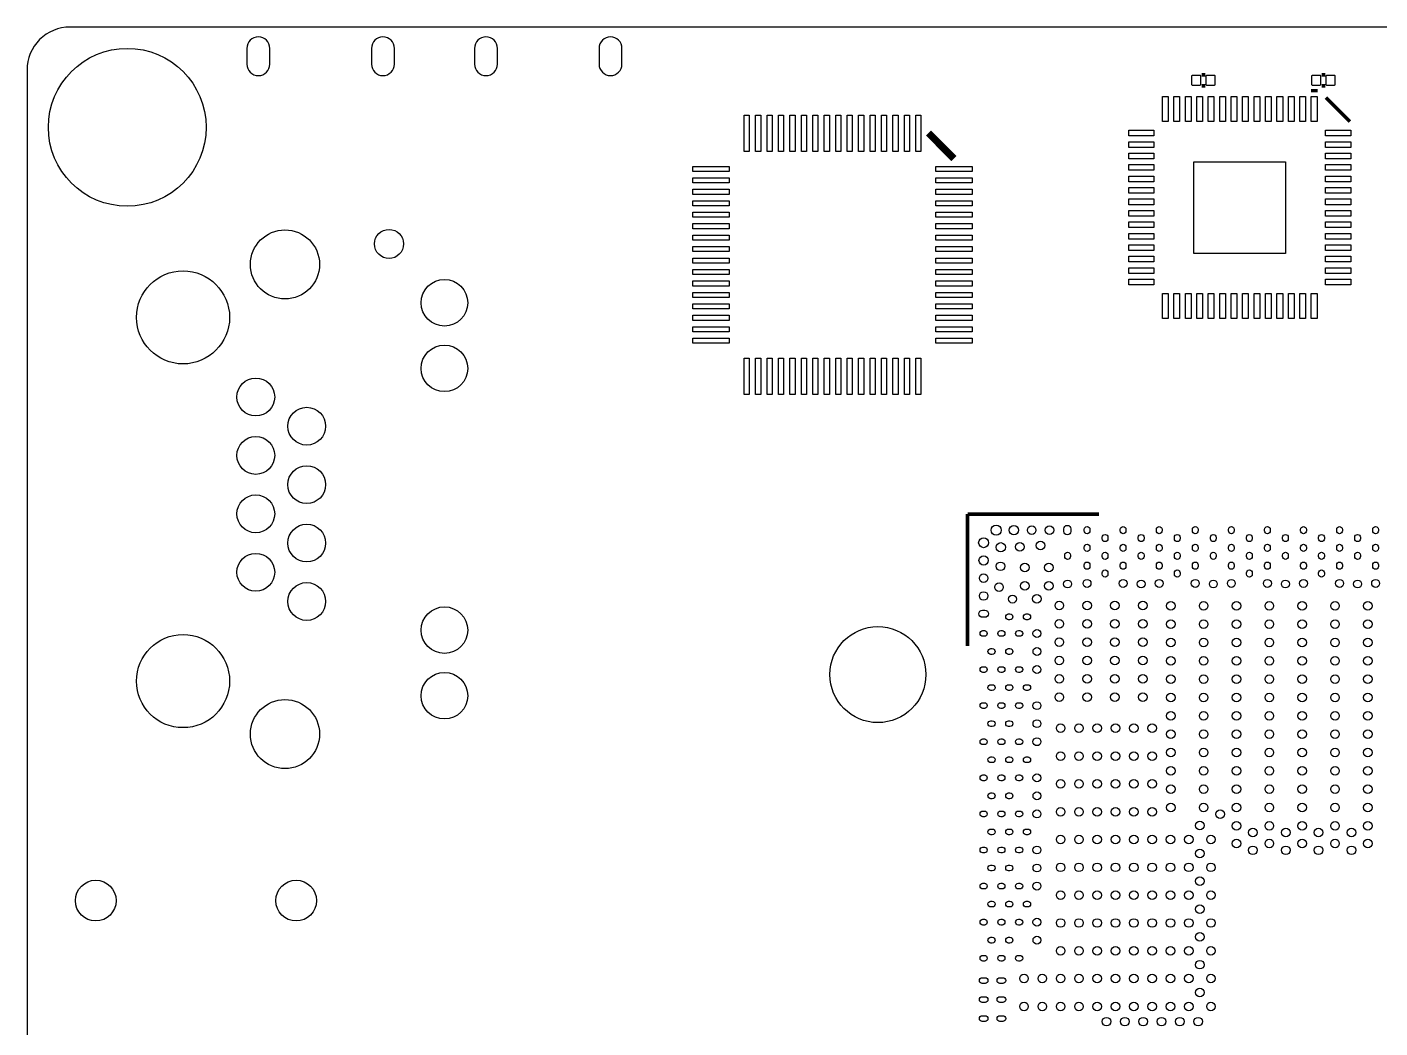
# Model space of a CAD drawing. Extents: x 0 to 88, y 0 to 70.
# Drawn here: x 0 to 47.26, y 35.05 to 70 of the extents above; entities that cross this region are included whole.
import ezdxf

# ---------------------------------------------------------------- set-up
doc = ezdxf.new("R2010")
doc.units = 0
doc.header["$MEASUREMENT"] = 0
for name, color, linetype in [('BG_OUTLINE', 7, 'CONTINUOUS'), ('PG_WB-SILK-R01-TOP', 12, 'CONTINUOUS'), ('PIN_TOP', 92, 'CONTINUOUS')]:
    doc.layers.add(name, color=color, linetype=linetype)

msp = doc.modelspace()

# ---------------------------------------------------------------- linework, layer by layer
at = {"layer": 'BG_OUTLINE'}
msp.add_lwpolyline([(1.49987, 70.000114, 0.414214), (0, 68.49999)], format="xyb", dxfattribs=at)
for points in [[(86.50097, 70.000114), (1.49987, 70.000114)], [(0, 68.49999), (0, 1.500124)]]:
    msp.add_lwpolyline(points, dxfattribs=at)
at = {"layer": 'PG_WB-SILK-R01-TOP'}
for points in [[(41.155366, 68.33362, 0.127, 0.127, 0), (41.028366, 68.33362, 0.127, 0.127, 0)], [(45.219366, 68.33362, 0.127, 0.127, 0), (45.346366, 68.33362, 0.127, 0.127, 0)], [(41.155366, 67.95262, 0.127, 0.127, 0), (41.028366, 67.95262, 0.127, 0.127, 0)], [(45.079666, 67.7799, 0.127, 0.127, 0), (44.845986, 67.7799, 0.127, 0.127, 0)], [(45.219366, 67.95262, 0.127, 0.127, 0), (45.346366, 67.95262, 0.127, 0.127, 0)], [(46.209966, 66.7004, 0.127, 0.127, 0), (45.371766, 67.5386, 0.127, 0.127, 0)], [(32.378396, 65.411604, 0.254, 0.254, 0), (31.489396, 66.300604, 0.254, 0.254, 0)], [(37.444426, 52.994306, 0.127, 0.127, 0), (32.855662, 52.994306, 0.127, 0.127, 0)], [(32.855662, 52.994306, 0.127, 0.127, 0), (32.855662, 48.383952, 0.127, 0.127, 0)]]:
    msp.add_lwpolyline(points, format="xyseb", dxfattribs=at)
at = {"layer": 'PIN_TOP'}
for points in [[(7.681214, 69.256275), (7.681214, 68.706365, 1), (8.481314, 68.706365), (8.481314, 69.256275, 1)], [(12.031218, 69.256275), (12.031218, 68.706365, 1), (12.831318, 68.706365), (12.831318, 69.256275, 1)], [(15.631414, 69.256275), (15.631414, 68.706365, 1), (16.431514, 68.706365), (16.431514, 69.256275, 1)], [(19.981418, 69.256275), (19.981418, 68.706365, 1), (20.781518, 68.706365), (20.781518, 69.256275, 1)], [(36.214304, 52.391691), (36.214304, 52.476781, -1), (36.46424, 52.476781), (36.46424, 52.391691, -1)], [(36.928171, 52.409217), (36.928171, 52.459255, -1), (37.128069, 52.459255), (37.128069, 52.409217, -1)], [(38.188265, 52.409217), (38.188265, 52.459255, -1), (38.388163, 52.459255), (38.388163, 52.409217, -1)], [(39.448359, 52.409217), (39.448359, 52.459255, -1), (39.648257, 52.459255), (39.648257, 52.409217, -1)], [(40.708199, 52.409217), (40.708199, 52.459255, -1), (40.908097, 52.459255), (40.908097, 52.409217, -1)], [(41.968293, 52.409217), (41.968293, 52.459255, -1), (42.168191, 52.459255), (42.168191, 52.409217, -1)], [(43.228387, 52.409217), (43.228387, 52.459255, -1), (43.428285, 52.459255), (43.428285, 52.409217, -1)], [(44.488227, 52.409217), (44.488227, 52.459255, -1), (44.688125, 52.459255), (44.688125, 52.409217, -1)], [(45.748321, 52.409217), (45.748321, 52.459255, -1), (45.948219, 52.459255), (45.948219, 52.409217, -1)], [(47.008415, 52.409217), (47.008415, 52.459255, -1), (47.208313, 52.459255), (47.208313, 52.409217, -1)], [(37.558345, 52.134135), (37.558345, 52.184173, -1), (37.758243, 52.184173), (37.758243, 52.134135, -1)], [(38.818185, 52.134135), (38.818185, 52.184173, -1), (39.018083, 52.184173), (39.018083, 52.134135, -1)], [(40.078279, 52.134135), (40.078279, 52.184173, -1), (40.278177, 52.184173), (40.278177, 52.134135, -1)], [(41.338373, 52.134135), (41.338373, 52.184173, -1), (41.538271, 52.184173), (41.538271, 52.134135, -1)], [(42.596181, 52.134135), (42.596181, 52.184173, -1), (42.796079, 52.184173), (42.796079, 52.134135, -1)], [(43.858307, 52.134135), (43.858307, 52.184173, -1), (44.058205, 52.184173), (44.058205, 52.134135, -1)], [(45.118401, 52.134135), (45.118401, 52.184173, -1), (45.318299, 52.184173), (45.318299, 52.134135, -1)], [(46.378241, 52.134135), (46.378241, 52.184173, -1), (46.578139, 52.184173), (46.578139, 52.134135, -1)], [(36.248213, 51.514121), (36.248213, 51.564159, -1), (36.448111, 51.564159), (36.448111, 51.514121, -1)], [(36.928171, 51.789203), (36.928171, 51.839241, -1), (37.128069, 51.839241), (37.128069, 51.789203, -1)], [(37.558345, 51.514121), (37.558345, 51.564159, -1), (37.758243, 51.564159), (37.758243, 51.514121, -1)], [(38.188265, 51.789203), (38.188265, 51.839241, -1), (38.388163, 51.839241), (38.388163, 51.789203, -1)], [(38.818185, 51.514121), (38.818185, 51.564159, -1), (39.018083, 51.564159), (39.018083, 51.514121, -1)], [(39.448359, 51.789203), (39.448359, 51.839241, -1), (39.648257, 51.839241), (39.648257, 51.789203, -1)], [(40.078279, 51.514121), (40.078279, 51.564159, -1), (40.278177, 51.564159), (40.278177, 51.514121, -1)], [(40.708199, 51.789203), (40.708199, 51.839241, -1), (40.908097, 51.839241), (40.908097, 51.789203, -1)], [(41.338373, 51.514121), (41.338373, 51.564159, -1), (41.538271, 51.564159), (41.538271, 51.514121, -1)], [(41.968293, 51.789203), (41.968293, 51.839241, -1), (42.168191, 51.839241), (42.168191, 51.789203, -1)], [(42.598213, 51.514121), (42.598213, 51.564159, -1), (42.798111, 51.564159), (42.798111, 51.514121, -1)], [(43.228387, 51.789203), (43.228387, 51.839241, -1), (43.428285, 51.839241), (43.428285, 51.789203, -1)], [(43.858307, 51.514121), (43.858307, 51.564159, -1), (44.058205, 51.564159), (44.058205, 51.514121, -1)], [(44.488227, 51.789203), (44.488227, 51.839241, -1), (44.688125, 51.839241), (44.688125, 51.789203, -1)], [(45.118401, 51.514121), (45.118401, 51.564159, -1), (45.318299, 51.564159), (45.318299, 51.514121, -1)], [(45.748321, 51.789203), (45.748321, 51.839241, -1), (45.948219, 51.839241), (45.948219, 51.789203, -1)], [(46.378241, 51.514121), (46.378241, 51.564159, -1), (46.578139, 51.564159), (46.578139, 51.514121, -1)], [(47.008415, 51.789203), (47.008415, 51.839241, -1), (47.208313, 51.839241), (47.208313, 51.789203, -1)], [(36.928171, 51.169189), (36.928171, 51.219227, -1), (37.128069, 51.219227), (37.128069, 51.169189, -1)], [(37.558345, 50.894107), (37.558345, 50.944145, -1), (37.758243, 50.944145), (37.758243, 50.894107, -1)], [(38.188265, 51.169189), (38.188265, 51.219227, -1), (38.388163, 51.219227), (38.388163, 51.169189, -1)], [(39.448359, 51.169189), (39.448359, 51.219227, -1), (39.648257, 51.219227), (39.648257, 51.169189, -1)], [(40.078279, 50.894107), (40.078279, 50.944145, -1), (40.278177, 50.944145), (40.278177, 50.894107, -1)], [(40.708199, 51.169189), (40.708199, 51.219227, -1), (40.908097, 51.219227), (40.908097, 51.169189, -1)], [(41.968293, 51.169189), (41.968293, 51.219227, -1), (42.168191, 51.219227), (42.168191, 51.169189, -1)], [(42.598213, 50.894107), (42.598213, 50.944145, -1), (42.798111, 50.944145), (42.798111, 50.894107, -1)], [(43.228387, 51.169189), (43.228387, 51.219227, -1), (43.428285, 51.219227), (43.428285, 51.169189, -1)], [(44.488227, 51.169189), (44.488227, 51.219227, -1), (44.688125, 51.219227), (44.688125, 51.169189, -1)], [(45.118401, 50.894107), (45.118401, 50.944145, -1), (45.318299, 50.944145), (45.318299, 50.894107, -1)], [(45.748321, 51.169189), (45.748321, 51.219227, -1), (45.948219, 51.219227), (45.948219, 51.169189, -1)], [(47.008415, 51.169189), (47.008415, 51.219227, -1), (47.208313, 51.219227), (47.208313, 51.169189, -1)], [(33.458277, 49.390808), (33.373187, 49.390808, -1), (33.373187, 49.640744), (33.458277, 49.640744, -1)], [(34.335593, 49.306861), (34.285555, 49.306861, -1), (34.285555, 49.506759), (34.335593, 49.506759, -1)], [(34.955607, 49.306861), (34.905569, 49.306861, -1), (34.905569, 49.506759), (34.955607, 49.506759, -1)], [(33.440751, 48.726725), (33.390713, 48.726725, -1), (33.390713, 48.926623), (33.440751, 48.926623, -1)], [(34.060765, 48.726725), (34.010727, 48.726725, -1), (34.010727, 48.926623), (34.060765, 48.926623, -1)], [(34.680779, 48.726725), (34.630741, 48.726725, -1), (34.630741, 48.926623), (34.680779, 48.926623, -1)], [(33.715579, 48.096805), (33.665541, 48.096805, -1), (33.665541, 48.296703), (33.715579, 48.296703, -1)], [(34.335593, 48.096805), (34.285555, 48.096805, -1), (34.285555, 48.296703), (34.335593, 48.296703, -1)], [(33.440751, 47.466885), (33.390713, 47.466885, -1), (33.390713, 47.666783), (33.440751, 47.666783, -1)], [(34.060765, 47.466885), (34.010727, 47.466885, -1), (34.010727, 47.666783), (34.060765, 47.666783, -1)], [(34.680779, 47.466885), (34.630741, 47.466885, -1), (34.630741, 47.666783), (34.680779, 47.666783, -1)], [(33.715579, 46.836711), (33.665541, 46.836711, -1), (33.665541, 47.036609), (33.715579, 47.036609, -1)], [(34.335593, 46.836711), (34.285555, 46.836711, -1), (34.285555, 47.036609), (34.335593, 47.036609, -1)], [(34.955607, 46.836711), (34.905569, 46.836711, -1), (34.905569, 47.036609), (34.955607, 47.036609, -1)], [(33.440751, 46.206791), (33.390713, 46.206791, -1), (33.390713, 46.406689), (33.440751, 46.406689, -1)], [(34.060765, 46.206791), (34.010727, 46.206791, -1), (34.010727, 46.406689), (34.060765, 46.406689, -1)], [(34.680779, 46.206791), (34.630741, 46.206791, -1), (34.630741, 46.406689), (34.680779, 46.406689, -1)], [(33.715579, 45.576871), (33.665541, 45.576871, -1), (33.665541, 45.776769), (33.715579, 45.776769, -1)], [(34.335593, 45.576871), (34.285555, 45.576871, -1), (34.285555, 45.776769), (34.335593, 45.776769, -1)], [(33.440751, 44.946697), (33.390713, 44.946697, -1), (33.390713, 45.146595), (33.440751, 45.146595, -1)], [(34.060765, 44.946697), (34.010727, 44.946697, -1), (34.010727, 45.146595), (34.060765, 45.146595, -1)], [(34.680779, 44.946697), (34.630741, 44.946697, -1), (34.630741, 45.146595), (34.680779, 45.146595, -1)], [(33.715579, 44.316777), (33.665541, 44.316777, -1), (33.665541, 44.516675), (33.715579, 44.516675, -1)], [(34.335593, 44.316777), (34.285555, 44.316777, -1), (34.285555, 44.516675), (34.335593, 44.516675, -1)], [(34.955607, 44.316777), (34.905569, 44.316777, -1), (34.905569, 44.516675), (34.955607, 44.516675, -1)], [(33.440751, 43.686857), (33.390713, 43.686857, -1), (33.390713, 43.886755), (33.440751, 43.886755, -1)], [(34.060765, 43.686857), (34.010727, 43.686857, -1), (34.010727, 43.886755), (34.060765, 43.886755, -1)], [(34.680779, 43.686857), (34.630741, 43.686857, -1), (34.630741, 43.886755), (34.680779, 43.886755, -1)], [(33.715579, 43.056683), (33.665541, 43.056683, -1), (33.665541, 43.256581), (33.715579, 43.256581, -1)], [(34.335593, 43.056683), (34.285555, 43.056683, -1), (34.285555, 43.256581), (34.335593, 43.256581, -1)], [(33.440751, 42.426763), (33.390713, 42.426763, -1), (33.390713, 42.626661), (33.440751, 42.626661, -1)], [(34.060765, 42.426763), (34.010727, 42.426763, -1), (34.010727, 42.626661), (34.060765, 42.626661, -1)], [(34.680779, 42.426763), (34.630741, 42.426763, -1), (34.630741, 42.626661), (34.680779, 42.626661, -1)], [(33.715579, 41.796843), (33.665541, 41.796843, -1), (33.665541, 41.996741), (33.715579, 41.996741, -1)], [(34.335593, 41.796843), (34.285555, 41.796843, -1), (34.285555, 41.996741), (34.335593, 41.996741, -1)], [(34.955607, 41.796843), (34.905569, 41.796843, -1), (34.905569, 41.996741), (34.955607, 41.996741, -1)], [(33.440751, 41.166669), (33.390713, 41.166669, -1), (33.390713, 41.366567), (33.440751, 41.366567, -1)], [(34.060765, 41.166669), (34.010727, 41.166669, -1), (34.010727, 41.366567), (34.060765, 41.366567, -1)], [(34.680779, 41.166669), (34.630741, 41.166669, -1), (34.630741, 41.366567), (34.680779, 41.366567, -1)], [(33.715579, 40.536749), (33.665541, 40.536749, -1), (33.665541, 40.736647), (33.715579, 40.736647, -1)], [(34.335593, 40.536749), (34.285555, 40.536749, -1), (34.285555, 40.736647), (34.335593, 40.736647, -1)], [(33.440751, 39.906829), (33.390713, 39.906829, -1), (33.390713, 40.106727), (33.440751, 40.106727, -1)], [(34.060765, 39.906829), (34.010727, 39.906829, -1), (34.010727, 40.106727), (34.060765, 40.106727, -1)], [(34.680779, 39.906829), (34.630741, 39.906829, -1), (34.630741, 40.106727), (34.680779, 40.106727, -1)], [(33.715579, 39.276655), (33.665541, 39.276655, -1), (33.665541, 39.476553), (33.715579, 39.476553, -1)], [(34.335593, 39.276655), (34.285555, 39.276655, -1), (34.285555, 39.476553), (34.335593, 39.476553, -1)], [(34.955607, 39.276655), (34.905569, 39.276655, -1), (34.905569, 39.476553), (34.955607, 39.476553, -1)], [(33.440751, 38.646735), (33.390713, 38.646735, -1), (33.390713, 38.846633), (33.440751, 38.846633, -1)], [(34.060765, 38.646735), (34.010727, 38.646735, -1), (34.010727, 38.846633), (34.060765, 38.846633, -1)], [(34.680779, 38.646735), (34.630741, 38.646735, -1), (34.630741, 38.846633), (34.680779, 38.846633, -1)], [(33.715579, 38.016815), (33.665541, 38.016815, -1), (33.665541, 38.216713), (33.715579, 38.216713, -1)], [(34.335593, 38.016815), (34.285555, 38.016815, -1), (34.285555, 38.216713), (34.335593, 38.216713, -1)], [(33.440751, 37.386641), (33.390713, 37.386641, -1), (33.390713, 37.586539), (33.440751, 37.586539, -1)], [(34.060765, 37.386641), (34.010727, 37.386641, -1), (34.010727, 37.586539), (34.060765, 37.586539, -1)], [(34.680779, 37.386641), (34.630741, 37.386641, -1), (34.630741, 37.586539), (34.680779, 37.586539, -1)], [(33.46577, 36.605845), (33.365694, 36.605845, -1), (33.365694, 36.805743), (33.46577, 36.805743, -1)], [(34.085784, 36.605845), (33.985708, 36.605845, -1), (33.985708, 36.805743), (34.085784, 36.805743, -1)], [(33.46577, 35.941889), (33.365694, 35.941889, -1), (33.365694, 36.141787), (33.46577, 36.141787, -1)], [(34.085784, 35.941889), (33.985708, 35.941889, -1), (33.985708, 36.141787), (34.085784, 36.141787, -1)], [(33.46577, 35.277933), (33.365694, 35.277933, -1), (33.365694, 35.477831), (33.46577, 35.477831, -1)], [(34.085784, 35.277933), (33.985708, 35.277933, -1), (33.985708, 35.477831), (34.085784, 35.477831, -1)]]:
    msp.add_lwpolyline(points, format="xyb", close=True, dxfattribs=at)
for points in [[(40.691816, 68.293234, -0.414544), (40.711882, 68.323206)], [(40.971978, 68.323206, -0.414544), (40.992044, 68.293234)], [(41.191688, 68.293234, -0.414544), (41.211754, 68.323206)], [(41.47185, 68.323206, -0.414544), (41.491916, 68.293234)], [(44.882816, 68.293234, -0.414544), (44.902882, 68.323206)], [(45.162978, 68.323206, -0.414544), (45.183044, 68.293234)], [(45.382688, 68.293234, -0.414544), (45.402754, 68.323206)], [(45.66285, 68.323206, -0.414544), (45.682916, 68.293234)], [(40.711882, 67.963034, -0.414544), (40.691816, 67.993006)], [(40.992044, 67.993006, -0.414544), (40.971978, 67.963034)], [(41.211754, 67.963034, -0.414544), (41.191688, 67.993006)], [(41.491916, 67.993006, -0.414544), (41.47185, 67.963034)], [(44.902882, 67.963034, -0.414544), (44.882816, 67.993006)], [(45.183044, 67.993006, -0.414544), (45.162978, 67.963034)], [(45.402754, 67.963034, -0.414544), (45.382688, 67.993006)], [(45.682916, 67.993006, -0.414544), (45.66285, 67.963034)]]:
    msp.add_lwpolyline(points, format="xyb", dxfattribs=at)
for points in [[(40.691816, 67.993006), (40.691816, 68.293234)], [(40.711882, 68.323206), (40.971978, 68.323206)], [(40.992044, 68.293234), (40.992044, 67.993006)], [(41.191688, 67.993006), (41.191688, 68.293234)], [(41.211754, 68.323206), (41.47185, 68.323206)], [(41.491916, 68.293234), (41.491916, 67.993006)], [(44.882816, 67.993006), (44.882816, 68.293234)], [(44.902882, 68.323206), (45.162978, 68.323206)], [(45.183044, 68.293234), (45.183044, 67.993006)], [(45.382688, 67.993006), (45.382688, 68.293234)], [(45.402754, 68.323206), (45.66285, 68.323206)], [(45.682916, 68.293234), (45.682916, 67.993006)], [(40.971978, 67.963034), (40.711882, 67.963034)], [(41.47185, 67.963034), (41.211754, 67.963034)], [(45.162978, 67.963034), (44.902882, 67.963034)], [(45.66285, 67.963034), (45.402754, 67.963034)]]:
    msp.add_lwpolyline(points, dxfattribs=at)
for points in [[(39.661973, 67.573525), (39.861871, 67.573525), (39.861871, 66.698495), (39.661973, 66.698495)], [(40.062023, 67.573525), (40.261921, 67.573525), (40.261921, 66.698495), (40.062023, 66.698495)], [(40.461819, 67.573525), (40.661717, 67.573525), (40.661717, 66.698495), (40.461819, 66.698495)], [(40.861869, 67.573525), (41.061767, 67.573525), (41.061767, 66.698495), (40.861869, 66.698495)], [(41.261919, 67.573525), (41.461817, 67.573525), (41.461817, 66.698495), (41.261919, 66.698495)], [(41.661969, 67.573525), (41.861867, 67.573525), (41.861867, 66.698495), (41.661969, 66.698495)], [(42.062019, 67.573525), (42.261917, 67.573525), (42.261917, 66.698495), (42.062019, 66.698495)], [(42.461815, 67.573525), (42.661713, 67.573525), (42.661713, 66.698495), (42.461815, 66.698495)], [(42.861865, 67.573525), (43.061763, 67.573525), (43.061763, 66.698495), (42.861865, 66.698495)], [(43.261915, 67.573525), (43.461813, 67.573525), (43.461813, 66.698495), (43.261915, 66.698495)], [(43.661965, 67.573525), (43.861863, 67.573525), (43.861863, 66.698495), (43.661965, 66.698495)], [(44.062015, 67.573525), (44.261913, 67.573525), (44.261913, 66.698495), (44.062015, 66.698495)], [(44.461811, 67.573525), (44.661709, 67.573525), (44.661709, 66.698495), (44.461811, 66.698495)], [(44.861861, 67.573525), (45.061759, 67.573525), (45.061759, 66.698495), (44.861861, 66.698495)], [(25.048972, 66.928238), (25.226772, 66.928238), (25.226772, 65.658238), (25.048972, 65.658238)], [(25.449022, 66.928238), (25.626822, 66.928238), (25.626822, 65.658238), (25.449022, 65.658238)], [(25.849072, 66.928238), (26.026872, 66.928238), (26.026872, 65.658238), (25.849072, 65.658238)], [(26.248868, 66.928238), (26.426668, 66.928238), (26.426668, 65.658238), (26.248868, 65.658238)], [(26.648918, 66.928238), (26.826718, 66.928238), (26.826718, 65.658238), (26.648918, 65.658238)], [(27.048968, 66.928238), (27.226768, 66.928238), (27.226768, 65.658238), (27.048968, 65.658238)], [(27.449018, 66.928238), (27.626818, 66.928238), (27.626818, 65.658238), (27.449018, 65.658238)], [(27.849068, 66.928238), (28.026868, 66.928238), (28.026868, 65.658238), (27.849068, 65.658238)], [(28.248864, 66.928238), (28.426664, 66.928238), (28.426664, 65.658238), (28.248864, 65.658238)], [(28.648914, 66.928238), (28.826714, 66.928238), (28.826714, 65.658238), (28.648914, 65.658238)], [(29.048964, 66.928238), (29.226764, 66.928238), (29.226764, 65.658238), (29.048964, 65.658238)], [(29.449014, 66.928238), (29.626814, 66.928238), (29.626814, 65.658238), (29.449014, 65.658238)], [(29.849064, 66.928238), (30.026864, 66.928238), (30.026864, 65.658238), (29.849064, 65.658238)], [(30.24886, 66.928238), (30.42666, 66.928238), (30.42666, 65.658238), (30.24886, 65.658238)], [(30.64891, 66.928238), (30.82671, 66.928238), (30.82671, 65.658238), (30.64891, 65.658238)], [(31.04896, 66.928238), (31.22676, 66.928238), (31.22676, 65.658238), (31.04896, 65.658238)], [(38.486334, 66.197988), (38.486334, 66.397886), (39.361364, 66.397886), (39.361364, 66.197988)], [(45.362114, 66.197988), (45.362114, 66.397886), (46.237144, 66.397886), (46.237144, 66.197988)], [(38.486334, 65.797938), (38.486334, 65.997836), (39.361364, 65.997836), (39.361364, 65.797938)], [(45.362114, 65.797938), (45.362114, 65.997836), (46.237144, 65.997836), (46.237144, 65.797938)], [(38.486334, 65.398142), (38.486334, 65.59804), (39.361364, 65.59804), (39.361364, 65.398142)], [(40.76192, 65.298066), (43.961812, 65.298066), (43.961812, 62.098174), (40.76192, 62.098174)], [(45.362114, 65.398142), (45.362114, 65.59804), (46.237144, 65.59804), (46.237144, 65.398142)], [(24.526748, 65.136014), (24.526748, 64.958214), (23.256748, 64.958214), (23.256748, 65.136014)], [(33.018984, 65.136014), (33.018984, 64.958214), (31.748984, 64.958214), (31.748984, 65.136014)], [(38.486334, 64.998092), (38.486334, 65.19799), (39.361364, 65.19799), (39.361364, 64.998092)], [(38.486334, 64.598042), (38.486334, 64.79794), (39.361364, 64.79794), (39.361364, 64.598042)], [(45.362114, 64.998092), (45.362114, 65.19799), (46.237144, 65.19799), (46.237144, 64.998092)], [(45.362114, 64.598042), (45.362114, 64.79794), (46.237144, 64.79794), (46.237144, 64.598042)], [(24.526748, 64.735964), (24.526748, 64.558164), (23.256748, 64.558164), (23.256748, 64.735964)], [(24.526748, 64.335914), (24.526748, 64.158114), (23.256748, 64.158114), (23.256748, 64.335914)], [(33.018984, 64.735964), (33.018984, 64.558164), (31.748984, 64.558164), (31.748984, 64.735964)], [(33.018984, 64.335914), (33.018984, 64.158114), (31.748984, 64.158114), (31.748984, 64.335914)], [(38.486334, 64.197992), (38.486334, 64.39789), (39.361364, 64.39789), (39.361364, 64.197992)], [(45.362114, 64.197992), (45.362114, 64.39789), (46.237144, 64.39789), (46.237144, 64.197992)], [(24.526748, 63.936118), (24.526748, 63.758318), (23.256748, 63.758318), (23.256748, 63.936118)], [(33.018984, 63.936118), (33.018984, 63.758318), (31.748984, 63.758318), (31.748984, 63.936118)], [(38.486334, 63.797942), (38.486334, 63.99784), (39.361364, 63.99784), (39.361364, 63.797942)], [(45.362114, 63.797942), (45.362114, 63.99784), (46.237144, 63.99784), (46.237144, 63.797942)], [(24.526748, 63.536068), (24.526748, 63.358268), (23.256748, 63.358268), (23.256748, 63.536068)], [(33.018984, 63.536068), (33.018984, 63.358268), (31.748984, 63.358268), (31.748984, 63.536068)], [(38.486334, 63.398146), (38.486334, 63.598044), (39.361364, 63.598044), (39.361364, 63.398146)], [(45.362114, 63.398146), (45.362114, 63.598044), (46.237144, 63.598044), (46.237144, 63.398146)], [(24.526748, 63.136018), (24.526748, 62.958218), (23.256748, 62.958218), (23.256748, 63.136018)], [(33.018984, 63.136018), (33.018984, 62.958218), (31.748984, 62.958218), (31.748984, 63.136018)], [(38.486334, 62.998096), (38.486334, 63.197994), (39.361364, 63.197994), (39.361364, 62.998096)], [(45.362114, 62.998096), (45.362114, 63.197994), (46.237144, 63.197994), (46.237144, 62.998096)], [(24.526748, 62.735968), (24.526748, 62.558168), (23.256748, 62.558168), (23.256748, 62.735968)], [(33.018984, 62.735968), (33.018984, 62.558168), (31.748984, 62.558168), (31.748984, 62.735968)], [(38.486334, 62.598046), (38.486334, 62.797944), (39.361364, 62.797944), (39.361364, 62.598046)], [(38.486334, 62.197996), (38.486334, 62.397894), (39.361364, 62.397894), (39.361364, 62.197996)], [(45.362114, 62.598046), (45.362114, 62.797944), (46.237144, 62.797944), (46.237144, 62.598046)], [(45.362114, 62.197996), (45.362114, 62.397894), (46.237144, 62.397894), (46.237144, 62.197996)], [(24.526748, 62.335918), (24.526748, 62.158118), (23.256748, 62.158118), (23.256748, 62.335918)], [(24.526748, 61.936122), (24.526748, 61.758322), (23.256748, 61.758322), (23.256748, 61.936122)], [(33.018984, 62.335918), (33.018984, 62.158118), (31.748984, 62.158118), (31.748984, 62.335918)], [(33.018984, 61.936122), (33.018984, 61.758322), (31.748984, 61.758322), (31.748984, 61.936122)], [(38.486334, 61.797946), (38.486334, 61.997844), (39.361364, 61.997844), (39.361364, 61.797946)], [(45.362114, 61.797946), (45.362114, 61.997844), (46.237144, 61.997844), (46.237144, 61.797946)], [(24.526748, 61.536072), (24.526748, 61.358272), (23.256748, 61.358272), (23.256748, 61.536072)], [(33.018984, 61.536072), (33.018984, 61.358272), (31.748984, 61.358272), (31.748984, 61.536072)], [(38.486334, 61.39815), (38.486334, 61.598048), (39.361364, 61.598048), (39.361364, 61.39815)], [(45.362114, 61.39815), (45.362114, 61.598048), (46.237144, 61.598048), (46.237144, 61.39815)], [(24.526748, 61.136022), (24.526748, 60.958222), (23.256748, 60.958222), (23.256748, 61.136022)], [(33.018984, 61.136022), (33.018984, 60.958222), (31.748984, 60.958222), (31.748984, 61.136022)], [(38.486334, 60.9981), (38.486334, 61.197998), (39.361364, 61.197998), (39.361364, 60.9981)], [(45.362114, 60.9981), (45.362114, 61.197998), (46.237144, 61.197998), (46.237144, 60.9981)], [(24.526748, 60.735972), (24.526748, 60.558172), (23.256748, 60.558172), (23.256748, 60.735972)], [(33.018984, 60.735972), (33.018984, 60.558172), (31.748984, 60.558172), (31.748984, 60.735972)], [(39.661973, 60.697745), (39.861871, 60.697745), (39.861871, 59.822715), (39.661973, 59.822715)], [(40.062023, 60.697745), (40.261921, 60.697745), (40.261921, 59.822715), (40.062023, 59.822715)], [(40.461819, 60.697745), (40.661717, 60.697745), (40.661717, 59.822715), (40.461819, 59.822715)], [(40.861869, 60.697745), (41.061767, 60.697745), (41.061767, 59.822715), (40.861869, 59.822715)], [(41.261919, 60.697745), (41.461817, 60.697745), (41.461817, 59.822715), (41.261919, 59.822715)], [(41.661969, 60.697745), (41.861867, 60.697745), (41.861867, 59.822715), (41.661969, 59.822715)], [(42.062019, 60.697745), (42.261917, 60.697745), (42.261917, 59.822715), (42.062019, 59.822715)], [(42.461815, 60.697745), (42.661713, 60.697745), (42.661713, 59.822715), (42.461815, 59.822715)], [(42.861865, 60.697745), (43.061763, 60.697745), (43.061763, 59.822715), (42.861865, 59.822715)], [(43.261915, 60.697745), (43.461813, 60.697745), (43.461813, 59.822715), (43.261915, 59.822715)], [(43.661965, 60.697745), (43.861863, 60.697745), (43.861863, 59.822715), (43.661965, 59.822715)], [(44.062015, 60.697745), (44.261913, 60.697745), (44.261913, 59.822715), (44.062015, 59.822715)], [(44.461811, 60.697745), (44.661709, 60.697745), (44.661709, 59.822715), (44.461811, 59.822715)], [(44.861861, 60.697745), (45.061759, 60.697745), (45.061759, 59.822715), (44.861861, 59.822715)], [(24.526748, 60.335922), (24.526748, 60.158122), (23.256748, 60.158122), (23.256748, 60.335922)], [(33.018984, 60.335922), (33.018984, 60.158122), (31.748984, 60.158122), (31.748984, 60.335922)], [(24.526748, 59.936126), (24.526748, 59.758326), (23.256748, 59.758326), (23.256748, 59.936126)], [(33.018984, 59.936126), (33.018984, 59.758326), (31.748984, 59.758326), (31.748984, 59.936126)], [(24.526748, 59.536076), (24.526748, 59.358276), (23.256748, 59.358276), (23.256748, 59.536076)], [(24.526748, 59.136026), (24.526748, 58.958226), (23.256748, 58.958226), (23.256748, 59.136026)], [(33.018984, 59.536076), (33.018984, 59.358276), (31.748984, 59.358276), (31.748984, 59.536076)], [(33.018984, 59.136026), (33.018984, 58.958226), (31.748984, 58.958226), (31.748984, 59.136026)], [(25.048972, 58.436002), (25.226772, 58.436002), (25.226772, 57.166002), (25.048972, 57.166002)], [(25.449022, 58.436002), (25.626822, 58.436002), (25.626822, 57.166002), (25.449022, 57.166002)], [(25.849072, 58.436002), (26.026872, 58.436002), (26.026872, 57.166002), (25.849072, 57.166002)], [(26.248868, 58.436002), (26.426668, 58.436002), (26.426668, 57.166002), (26.248868, 57.166002)], [(26.648918, 58.436002), (26.826718, 58.436002), (26.826718, 57.166002), (26.648918, 57.166002)], [(27.048968, 58.436002), (27.226768, 58.436002), (27.226768, 57.166002), (27.048968, 57.166002)], [(27.449018, 58.436002), (27.626818, 58.436002), (27.626818, 57.166002), (27.449018, 57.166002)], [(27.849068, 58.436002), (28.026868, 58.436002), (28.026868, 57.166002), (27.849068, 57.166002)], [(28.248864, 58.436002), (28.426664, 58.436002), (28.426664, 57.166002), (28.248864, 57.166002)], [(28.648914, 58.436002), (28.826714, 58.436002), (28.826714, 57.166002), (28.648914, 57.166002)], [(29.048964, 58.436002), (29.226764, 58.436002), (29.226764, 57.166002), (29.048964, 57.166002)], [(29.449014, 58.436002), (29.626814, 58.436002), (29.626814, 57.166002), (29.449014, 57.166002)], [(29.849064, 58.436002), (30.026864, 58.436002), (30.026864, 57.166002), (29.849064, 57.166002)], [(30.24886, 58.436002), (30.42666, 58.436002), (30.42666, 57.166002), (30.24886, 57.166002)], [(30.64891, 58.436002), (30.82671, 58.436002), (30.82671, 57.166002), (30.64891, 57.166002)], [(31.04896, 58.436002), (31.22676, 58.436002), (31.22676, 57.166002), (31.04896, 57.166002)]]:
    msp.add_lwpolyline(points, close=True, dxfattribs=at)
for centre, radius in [((3.499866, 66.499994), 2.7559), ((9.009888, 61.71311), 1.2065), ((12.643866, 62.42812), 0.508), ((5.449824, 59.863228), 1.6256), ((14.579854, 60.37326), 0.8128), ((14.579854, 58.083196), 0.8128), ((7.989824, 57.083198), 0.6604), ((9.769856, 56.063134), 0.6604), ((7.989824, 55.043324), 0.6604), ((9.769856, 54.02326), 0.6604), ((7.989824, 53.003196), 0.6604), ((9.769856, 51.983132), 0.6604), ((33.854136, 52.434236), 0.175006), ((34.47415, 52.434236), 0.16256), ((35.094164, 52.434236), 0.149987), ((35.714178, 52.434236), 0.149987), ((33.415732, 51.995832), 0.175006), ((34.014664, 51.835304), 0.16256), ((34.67862, 51.848766), 0.149987), ((35.404044, 51.89728), 0.149987), ((7.989824, 50.963322), 0.6604), ((33.415732, 51.375818), 0.16256), ((34.001202, 51.171094), 0.149987), ((34.852864, 51.127914), 0.149987), ((35.69335, 51.127914), 0.149987), ((9.769856, 49.943258), 0.6604), ((33.415732, 50.755804), 0.149987), ((33.952688, 50.44567), 0.149987), ((34.852864, 50.487834), 0.149987), ((35.69335, 50.487834), 0.149987), ((36.348162, 50.554128), 0.137541), ((37.02812, 50.574194), 0.137541), ((38.288214, 50.574194), 0.137541), ((38.918134, 50.554128), 0.137541), ((39.548308, 50.574194), 0.137541), ((40.808148, 50.574194), 0.137541), ((41.438322, 50.554128), 0.137541), ((42.068242, 50.574194), 0.137541), ((43.328336, 50.574194), 0.137541), ((43.958256, 50.554128), 0.137541), ((44.588176, 50.574194), 0.137541), ((45.84827, 50.574194), 0.137541), ((46.47819, 50.554128), 0.137541), ((47.108364, 50.574194), 0.137541), ((33.415732, 50.13579), 0.149987), ((34.423096, 50.027586), 0.137541), ((35.27298, 50.031904), 0.149987), ((14.579854, 48.94326), 0.8128), ((36.05911, 49.805844), 0.149987), ((37.030152, 49.805844), 0.149987), ((38.001448, 49.805844), 0.149987), ((38.972744, 49.805844), 0.149987), ((39.953946, 49.790858), 0.149987), ((41.10101, 49.790858), 0.149987), ((42.248328, 49.790858), 0.149987), ((43.395392, 49.790858), 0.149987), ((44.54271, 49.790858), 0.149987), ((45.689774, 49.790858), 0.149987), ((46.837092, 49.790858), 0.149987), ((36.05911, 49.166018), 0.149987), ((37.030152, 49.166018), 0.149987), ((38.001448, 49.166018), 0.149987), ((38.972744, 49.166018), 0.149987), ((39.953946, 49.151032), 0.149987), ((41.10101, 49.151032), 0.149987), ((42.248328, 49.151032), 0.149987), ((43.395392, 49.151032), 0.149987), ((44.54271, 49.151032), 0.149987), ((45.689774, 49.151032), 0.149987), ((46.837092, 49.151032), 0.149987), ((5.449824, 47.163228), 1.6256), ((29.721048, 47.39132), 1.6764), ((35.27552, 48.826674), 0.137541), ((35.277552, 48.196754), 0.137541), ((36.05911, 48.525938), 0.149987), ((37.030152, 48.525938), 0.149987), ((38.001448, 48.525938), 0.149987), ((38.972744, 48.525938), 0.149987), ((39.953946, 48.510952), 0.149987), ((41.10101, 48.510952), 0.149987), ((42.248328, 48.510952), 0.149987), ((43.395392, 48.510952), 0.149987), ((44.54271, 48.510952), 0.149987), ((45.689774, 48.510952), 0.149987), ((46.837092, 48.510952), 0.149987), ((36.05911, 47.885858), 0.149987), ((37.030152, 47.885858), 0.149987), ((38.001448, 47.885858), 0.149987), ((38.972744, 47.885858), 0.149987), ((39.953946, 47.870872), 0.149987), ((41.10101, 47.870872), 0.149987), ((42.248328, 47.870872), 0.149987), ((43.395392, 47.870872), 0.149987), ((44.54271, 47.870872), 0.149987), ((45.689774, 47.870872), 0.149987), ((46.837092, 47.870872), 0.149987), ((14.579854, 46.653196), 0.8128), ((35.27552, 47.566834), 0.137541), ((36.05911, 47.246032), 0.149987), ((37.030152, 47.246032), 0.149987), ((38.001448, 47.246032), 0.149987), ((38.972744, 47.246032), 0.149987), ((39.953946, 47.230792), 0.149987), ((41.10101, 47.230792), 0.149987), ((42.248328, 47.230792), 0.149987), ((43.395392, 47.230792), 0.149987), ((44.54271, 47.230792), 0.149987), ((45.689774, 47.230792), 0.149987), ((46.837092, 47.230792), 0.149987), ((9.009888, 45.313346), 1.2065), ((35.27552, 46.30674), 0.137541), ((36.05911, 46.605952), 0.149987), ((37.030152, 46.605952), 0.149987), ((38.001448, 46.605952), 0.149987), ((38.972744, 46.605952), 0.149987), ((39.953946, 46.590966), 0.149987), ((41.10101, 46.590966), 0.149987), ((42.248328, 46.590966), 0.149987), ((43.395392, 46.590966), 0.149987), ((44.54271, 46.590966), 0.149987), ((45.689774, 46.590966), 0.149987), ((46.837092, 46.590966), 0.149987), ((39.953946, 45.950886), 0.149987), ((41.10101, 45.950886), 0.149987), ((42.248328, 45.950886), 0.149987), ((43.395392, 45.950886), 0.149987), ((44.54271, 45.950886), 0.149987), ((45.689774, 45.950886), 0.149987), ((46.837092, 45.950886), 0.149987), ((35.277552, 45.67682), 0.137541), ((36.105338, 45.516546), 0.149987), ((36.745418, 45.516546), 0.149987), ((37.385244, 45.516546), 0.149987), ((38.025324, 45.516546), 0.149987), ((38.665404, 45.516546), 0.149987), ((39.30523, 45.516546), 0.149987), ((39.953946, 45.310806), 0.149987), ((41.10101, 45.310806), 0.149987), ((42.248328, 45.310806), 0.149987), ((43.395392, 45.310806), 0.149987), ((44.54271, 45.310806), 0.149987), ((45.689774, 45.310806), 0.149987), ((46.837092, 45.310806), 0.149987), ((35.27552, 45.046646), 0.137541), ((36.105338, 44.54525), 0.149987), ((36.745418, 44.54525), 0.149987), ((37.385244, 44.54525), 0.149987), ((38.025324, 44.54525), 0.149987), ((38.665404, 44.54525), 0.149987), ((39.30523, 44.54525), 0.149987), ((39.953946, 44.67098), 0.149987), ((41.10101, 44.67098), 0.149987), ((42.248328, 44.67098), 0.149987), ((43.395392, 44.67098), 0.149987), ((44.54271, 44.67098), 0.149987), ((45.689774, 44.67098), 0.149987), ((46.837092, 44.67098), 0.149987), ((39.953946, 44.0309), 0.149987), ((41.10101, 44.0309), 0.149987), ((42.248328, 44.0309), 0.149987), ((43.395392, 44.0309), 0.149987), ((44.54271, 44.0309), 0.149987), ((45.689774, 44.0309), 0.149987), ((46.837092, 44.0309), 0.149987), ((35.27552, 43.786806), 0.137541), ((36.105338, 43.574208), 0.149987), ((36.745418, 43.574208), 0.149987), ((37.385244, 43.574208), 0.149987), ((38.025324, 43.574208), 0.149987), ((38.665404, 43.574208), 0.149987), ((39.30523, 43.574208), 0.149987), ((39.953946, 43.39082), 0.149987), ((41.10101, 43.39082), 0.149987), ((42.248328, 43.39082), 0.149987), ((43.395392, 43.39082), 0.149987), ((44.54271, 43.39082), 0.149987), ((45.689774, 43.39082), 0.149987), ((46.837092, 43.39082), 0.149987), ((35.277552, 43.156632), 0.137541), ((35.27552, 42.526712), 0.137541), ((36.105338, 42.602912), 0.149987), ((36.745418, 42.602912), 0.149987), ((37.385244, 42.602912), 0.149987), ((38.025324, 42.602912), 0.149987), ((38.665404, 42.602912), 0.149987), ((39.30523, 42.602912), 0.149987), ((39.953946, 42.750994), 0.149987), ((41.10101, 42.750994), 0.149987), ((41.674542, 42.514774), 0.149987), ((42.248328, 42.750994), 0.149987), ((43.395392, 42.750994), 0.149987), ((44.54271, 42.750994), 0.149987), ((45.689774, 42.750994), 0.149987), ((46.837092, 42.750994), 0.149987), ((40.970962, 42.117264), 0.149987), ((42.248328, 42.110914), 0.149987), ((43.395392, 42.110914), 0.149987), ((44.54271, 42.110914), 0.149987), ((45.689774, 42.110914), 0.149987), ((46.837092, 42.110914), 0.149987), ((36.105338, 41.631616), 0.149987), ((36.745418, 41.631616), 0.149987), ((37.385244, 41.631616), 0.149987), ((38.025324, 41.631616), 0.149987), ((38.665404, 41.631616), 0.149987), ((39.30523, 41.631616), 0.149987), ((39.94531, 41.631616), 0.149987), ((40.58539, 41.631616), 0.149987), ((41.35628, 41.631616), 0.149987), ((42.248328, 41.4909), 0.149987), ((42.82186, 41.874694), 0.149987), ((43.395392, 41.4909), 0.149987), ((43.968924, 41.874694), 0.149987), ((44.54271, 41.4909), 0.149987), ((45.116242, 41.874694), 0.149987), ((45.689774, 41.4909), 0.149987), ((46.26356, 41.874694), 0.149987), ((46.837092, 41.4909), 0.149987), ((35.27552, 41.266618), 0.137541), ((40.970962, 41.146222), 0.149987), ((42.82186, 41.25468), 0.149987), ((43.968924, 41.25468), 0.149987), ((45.116242, 41.25468), 0.149987), ((46.26356, 41.25468), 0.149987), ((35.277552, 40.636698), 0.137541), ((36.105338, 40.660574), 0.149987), ((36.745418, 40.660574), 0.149987), ((37.385244, 40.660574), 0.149987), ((38.025324, 40.660574), 0.149987), ((38.665404, 40.660574), 0.149987), ((39.30523, 40.660574), 0.149987), ((39.94531, 40.660574), 0.149987), ((40.58539, 40.660574), 0.149987), ((41.35628, 40.660574), 0.149987), ((2.399792, 39.499032), 0.7112), ((9.399778, 39.499032), 0.7112), ((40.970962, 40.174926), 0.149987), ((35.27552, 40.006778), 0.137541), ((36.105338, 39.689278), 0.149987), ((36.745418, 39.689278), 0.149987), ((37.385244, 39.689278), 0.149987), ((38.025324, 39.689278), 0.149987), ((38.665404, 39.689278), 0.149987), ((39.30523, 39.689278), 0.149987), ((39.94531, 39.689278), 0.149987), ((40.58539, 39.689278), 0.149987), ((41.35628, 39.689278), 0.149987), ((40.970962, 39.20363), 0.149987), ((35.27552, 38.746684), 0.137541), ((36.105338, 38.718236), 0.149987), ((36.745418, 38.718236), 0.149987), ((37.385244, 38.718236), 0.149987), ((38.025324, 38.718236), 0.149987), ((38.665404, 38.718236), 0.149987), ((39.30523, 38.718236), 0.149987), ((39.94531, 38.718236), 0.149987), ((40.58539, 38.718236), 0.149987), ((41.35628, 38.718236), 0.149987), ((40.970962, 38.232588), 0.149987), ((35.277552, 38.116764), 0.137541), ((36.105338, 37.74694), 0.149987), ((36.745418, 37.74694), 0.149987), ((37.385244, 37.74694), 0.149987), ((38.025324, 37.74694), 0.149987), ((38.665404, 37.74694), 0.149987), ((39.30523, 37.74694), 0.149987), ((39.94531, 37.74694), 0.149987), ((40.58539, 37.74694), 0.149987), ((41.35628, 37.74694), 0.149987), ((40.970962, 37.261292), 0.149987), ((34.825432, 36.775644), 0.149987), ((35.465258, 36.775644), 0.149987), ((36.105338, 36.775644), 0.149987), ((36.745418, 36.775644), 0.149987), ((37.385244, 36.775644), 0.149987), ((38.025324, 36.775644), 0.149987), ((38.665404, 36.775644), 0.149987), ((39.30523, 36.775644), 0.149987), ((39.94531, 36.775644), 0.149987), ((40.58539, 36.775644), 0.149987), ((41.35628, 36.775644), 0.149987), ((40.970962, 36.289996), 0.149987), ((34.825432, 35.804602), 0.149987), ((35.465258, 35.804602), 0.149987), ((36.105338, 35.804602), 0.149987), ((36.745418, 35.804602), 0.149987), ((37.385244, 35.804602), 0.149987), ((38.025324, 35.804602), 0.149987), ((38.665404, 35.804602), 0.149987), ((39.30523, 35.804602), 0.149987), ((39.94531, 35.804602), 0.149987), ((40.58539, 35.804602), 0.149987), ((41.35628, 35.804602), 0.149987), ((37.705284, 35.273234), 0.149987), ((38.345364, 35.273234), 0.149987), ((38.985444, 35.273234), 0.149987), ((39.62527, 35.273234), 0.149987), ((40.26535, 35.273234), 0.149987), ((40.90543, 35.273234), 0.149987)]:
    msp.add_circle(centre, radius, dxfattribs=at)

doc.saveas('drawing.dxf')
